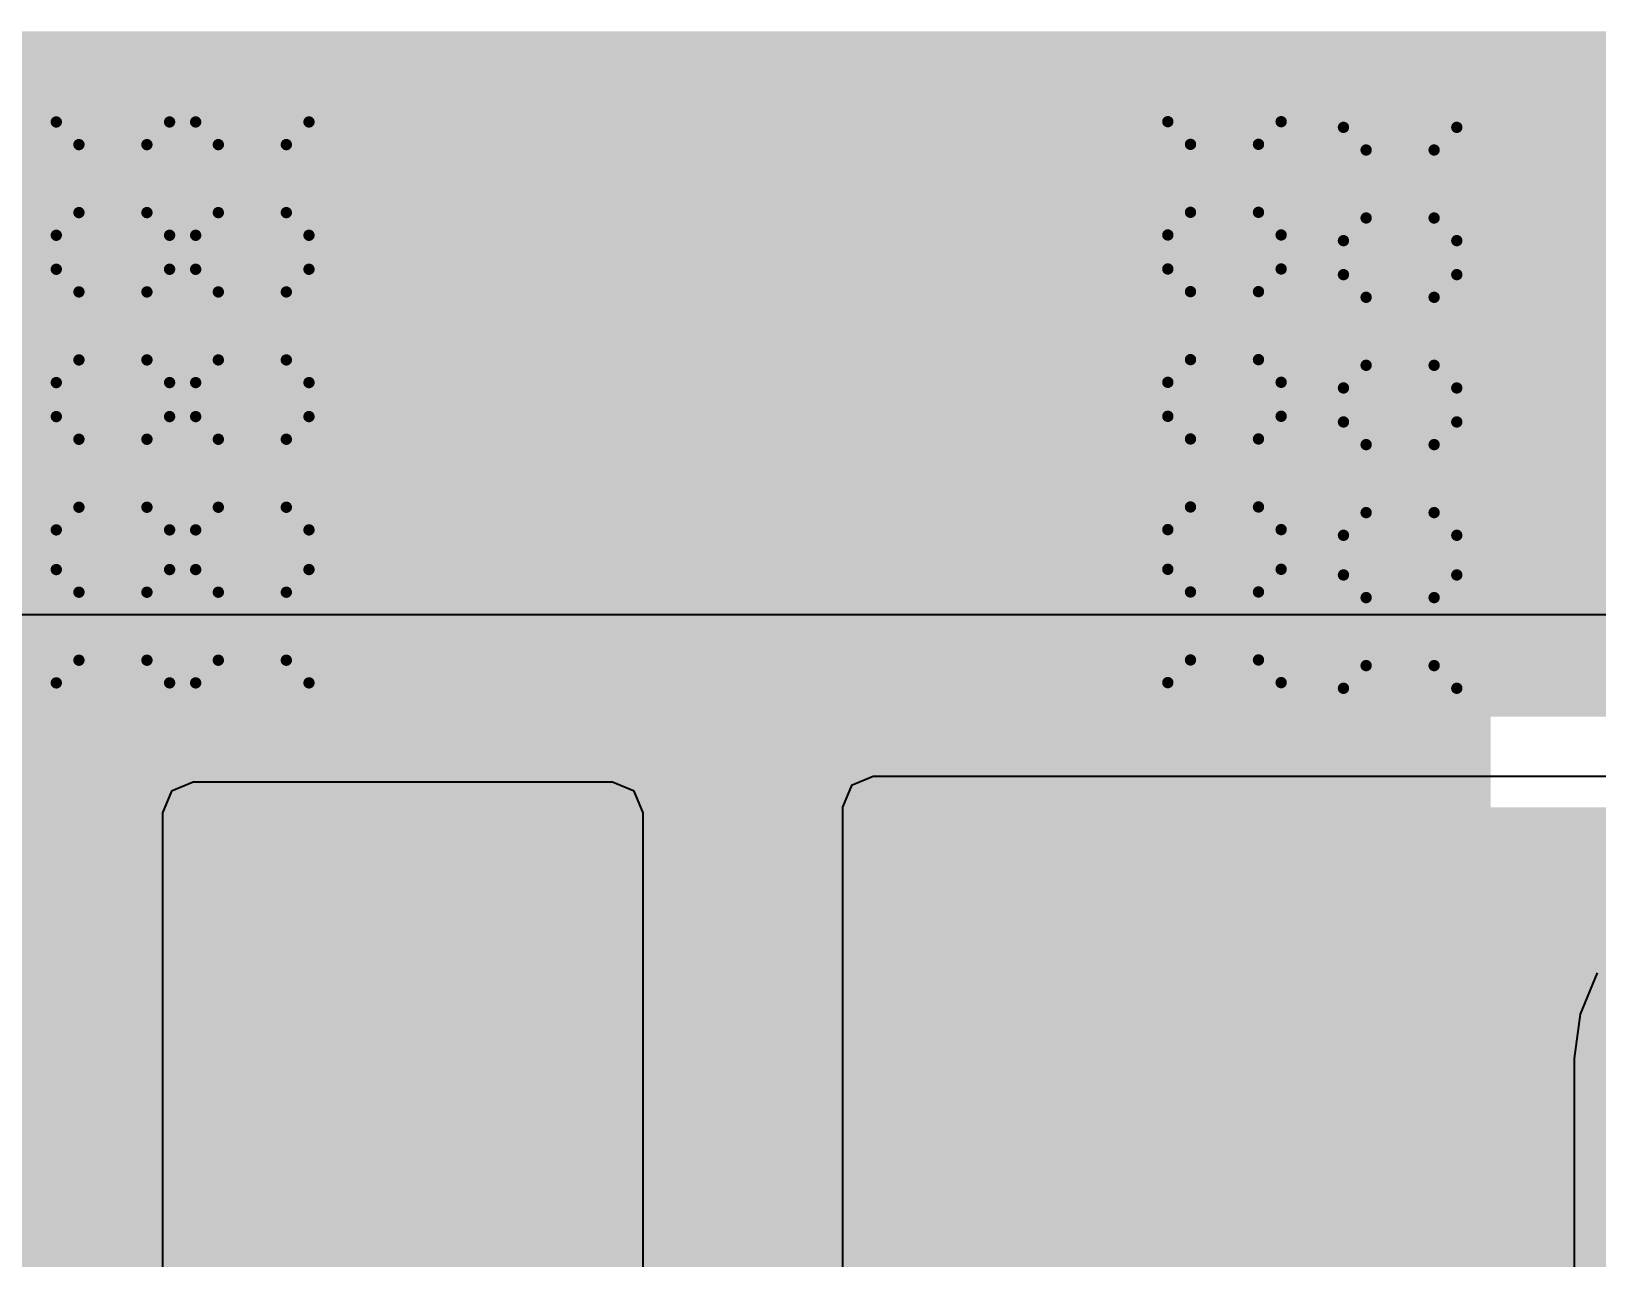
# Model space of a CAD drawing. Header units: inches. Extents: x -0.3 to 9.9, y -0.4 to 5.
# Drawn here: x 1.5114 to 1.7877, y 2.5565 to 2.7729 of the extents above; entities that cross this region are included whole.
import ezdxf

# ---------------------------------------------------------------- set-up
doc = ezdxf.new("R2010")
doc.units = ezdxf.units.IN
doc.header["$MEASUREMENT"] = 0
for name, color, linetype in [('Board Outline', 216, 'Continuous'), ('Bottom Layer', 5, 'Continuous'), ('Bottom Solder', 6, 'Continuous'), ('Drill Drawing', 1, 'Continuous'), ('Top Layer', 1, 'Continuous'), ('Top Overlay', 2, 'Continuous'), ('Top Paste', 8, 'Continuous'), ('Top Solder', 216, 'Continuous'), ('Via Holes', 16, 'Continuous')]:
    doc.layers.add(name, color=color, linetype=linetype)
doc.styles.add('Arial', font='', dxfattribs={"height": 0.2})
doc.styles.get('Arial').set_extended_font_data('Arial')

# ---------------------------------------------------------------- blocks, each defined once
blk = doc.blocks.new('IND_1206_136')
at = {"layer": 'Top Layer'}
for points in [[(-0.0811, 0.03583), (-0.02598, 0.03583), (-0.02598, -0.03583), (-0.0811, -0.03583)], [(0.02598, 0.03583), (0.0811, 0.03583), (0.0811, -0.03583), (0.02598, -0.03583)]]:
    blk.add_hatch(color=1, dxfattribs=at).paths.add_polyline_path(points)
at = {"layer": 'Top Paste'}
for points in [[(-0.0811, 0.03583), (-0.02598, 0.03583), (-0.02598, -0.03583), (-0.0811, -0.03583)], [(0.02598, 0.03583), (0.0811, 0.03583), (0.0811, -0.03583), (0.02598, -0.03583)]]:
    blk.add_hatch(color=8, dxfattribs=at).paths.add_polyline_path(points)
at = {"layer": 'Top Solder'}
for points in [[(-0.0851, 0.03983), (-0.02198, 0.03983), (-0.02198, -0.03983), (-0.0851, -0.03983)], [(0.02198, 0.03983), (0.0851, 0.03983), (0.0851, -0.03983), (0.02198, -0.03983)]]:
    blk.add_hatch(color=216, dxfattribs=at).paths.add_polyline_path(points)
at = {"layer": 'Top Overlay'}
for points in [[(-0.01339, 0.03343, 0.005, 0.005, 0), (0.01339, 0.03343, 0.005, 0.005, 0)], [(-0.01339, -0.03343, 0.005, 0.005, 0), (0.01339, -0.03343, 0.005, 0.005, 0)]]:
    blk.add_lwpolyline(points, format="xyseb", dxfattribs=at)
for points in [[(-0.01464, 0.03343, 0.0025, 0.0025, 1), (-0.01214, 0.03343, 0.0025, 0.0025, 1)], [(0.01214, 0.03343, 0.0025, 0.0025, 1), (0.01464, 0.03343, 0.0025, 0.0025, 1)], [(-0.01464, -0.03343, 0.0025, 0.0025, 1), (-0.01214, -0.03343, 0.0025, 0.0025, 1)], [(0.01214, -0.03343, 0.0025, 0.0025, 1), (0.01464, -0.03343, 0.0025, 0.0025, 1)]]:
    blk.add_lwpolyline(points, format="xyseb", close=True, dxfattribs=at)

msp = doc.modelspace()

# ---------------------------------------------------------------- hatches: boundary and pattern name
at = {"layer": 'Bottom Layer'}
for points in [[(1.24682, 2.63795), (1.68382, 2.63795), (1.68382, 2.76295), (1.24682, 2.76295)], [(1.571, 2.652), (2.375, 2.652), (2.375, 2.76295), (1.571, 2.76295)], [(1.627, 2.65405), (2.083, 2.65405), (2.083, 2.722), (1.627, 2.722)], [(1.178, 2.497), (1.769, 2.497), (1.769, 2.70995), (1.178, 2.70995)]]:
    msp.add_hatch(color=5, dxfattribs=at).paths.add_polyline_path(points)
h = msp.add_hatch(color=5, dxfattribs=at)
edge = h.paths.add_edge_path()
edge.add_arc((1.52582, 2.74695), 0.01181, 0, 360)
h = msp.add_hatch(color=5, dxfattribs=at)
edge = h.paths.add_edge_path()
edge.add_arc((1.55042, 2.74695), 0.01181, 0, 360)
h = msp.add_hatch(color=5, dxfattribs=at)
edge = h.paths.add_edge_path()
edge.add_arc((1.722, 2.747), 0.01181, 0, 360)
h = msp.add_hatch(color=5, dxfattribs=at)
edge = h.paths.add_edge_path()
edge.add_arc((1.753, 2.746), 0.01181, 0, 360)
h = msp.add_hatch(color=5, dxfattribs=at)
edge = h.paths.add_edge_path()
edge.add_arc((1.52582, 2.72095), 0.01181, 0, 360)
h = msp.add_hatch(color=5, dxfattribs=at)
edge = h.paths.add_edge_path()
edge.add_arc((1.55042, 2.72095), 0.01181, 0, 360)
h = msp.add_hatch(color=5, dxfattribs=at)
edge = h.paths.add_edge_path()
edge.add_arc((1.722, 2.721), 0.01181, 0, 360)
h = msp.add_hatch(color=5, dxfattribs=at)
edge = h.paths.add_edge_path()
edge.add_arc((1.753, 2.72), 0.01181, 0, 360)
h = msp.add_hatch(color=5, dxfattribs=at)
edge = h.paths.add_edge_path()
edge.add_arc((1.52582, 2.69495), 0.01181, 0, 360)
h = msp.add_hatch(color=5, dxfattribs=at)
edge = h.paths.add_edge_path()
edge.add_arc((1.55042, 2.69495), 0.01181, 0, 360)
h = msp.add_hatch(color=5, dxfattribs=at)
edge = h.paths.add_edge_path()
edge.add_arc((1.722, 2.695), 0.01181, 0, 360)
h = msp.add_hatch(color=5, dxfattribs=at)
edge = h.paths.add_edge_path()
edge.add_arc((1.753, 2.694), 0.01181, 0, 360)
h = msp.add_hatch(color=5, dxfattribs=at)
edge = h.paths.add_edge_path()
edge.add_arc((1.52582, 2.66795), 0.01181, 0, 360)
h = msp.add_hatch(color=5, dxfattribs=at)
edge = h.paths.add_edge_path()
edge.add_arc((1.55042, 2.66795), 0.01181, 0, 360)
h = msp.add_hatch(color=5, dxfattribs=at)
edge = h.paths.add_edge_path()
edge.add_arc((1.722, 2.668), 0.01181, 0, 360)
h = msp.add_hatch(color=5, dxfattribs=at)
edge = h.paths.add_edge_path()
edge.add_arc((1.753, 2.667), 0.01181, 0, 360)
at = {"layer": 'Bottom Solder'}
h = msp.add_hatch(color=6, dxfattribs=at)
edge = h.paths.add_edge_path()
edge.add_arc((1.52582, 2.74695), 0.00591, 0, 360)
h = msp.add_hatch(color=6, dxfattribs=at)
edge = h.paths.add_edge_path()
edge.add_arc((1.55042, 2.74695), 0.00591, 0, 360)
h = msp.add_hatch(color=6, dxfattribs=at)
edge = h.paths.add_edge_path()
edge.add_arc((1.722, 2.747), 0.00591, 0, 360)
h = msp.add_hatch(color=6, dxfattribs=at)
edge = h.paths.add_edge_path()
edge.add_arc((1.753, 2.746), 0.00591, 0, 360)
h = msp.add_hatch(color=6, dxfattribs=at)
edge = h.paths.add_edge_path()
edge.add_arc((1.722, 2.721), 0.00591, 0, 360)
h = msp.add_hatch(color=6, dxfattribs=at)
edge = h.paths.add_edge_path()
edge.add_arc((1.52582, 2.72095), 0.00591, 0, 360)
h = msp.add_hatch(color=6, dxfattribs=at)
edge = h.paths.add_edge_path()
edge.add_arc((1.55042, 2.72095), 0.00591, 0, 360)
h = msp.add_hatch(color=6, dxfattribs=at)
edge = h.paths.add_edge_path()
edge.add_arc((1.753, 2.72), 0.00591, 0, 360)
h = msp.add_hatch(color=6, dxfattribs=at)
edge = h.paths.add_edge_path()
edge.add_arc((1.52582, 2.69495), 0.00591, 0, 360)
h = msp.add_hatch(color=6, dxfattribs=at)
edge = h.paths.add_edge_path()
edge.add_arc((1.55042, 2.69495), 0.00591, 0, 360)
h = msp.add_hatch(color=6, dxfattribs=at)
edge = h.paths.add_edge_path()
edge.add_arc((1.722, 2.695), 0.00591, 0, 360)
h = msp.add_hatch(color=6, dxfattribs=at)
edge = h.paths.add_edge_path()
edge.add_arc((1.753, 2.694), 0.00591, 0, 360)
h = msp.add_hatch(color=6, dxfattribs=at)
edge = h.paths.add_edge_path()
edge.add_arc((1.52582, 2.66795), 0.00591, 0, 360)
h = msp.add_hatch(color=6, dxfattribs=at)
edge = h.paths.add_edge_path()
edge.add_arc((1.55042, 2.66795), 0.00591, 0, 360)
h = msp.add_hatch(color=6, dxfattribs=at)
edge = h.paths.add_edge_path()
edge.add_arc((1.722, 2.668), 0.00591, 0, 360)
h = msp.add_hatch(color=6, dxfattribs=at)
edge = h.paths.add_edge_path()
edge.add_arc((1.753, 2.667), 0.00591, 0, 360)
at = {"layer": 'Top Layer'}
for points in [[(0.15397, 2.69695), (1.85, 2.69695), (1.85, 2.75995), (0.15397, 2.75995)], [(1, 2.652), (1.849, 2.652), (1.849, 2.70995), (1, 2.70995)], [(1.66, 2.549), (1.823, 2.549), (1.823, 2.636), (1.66, 2.636)], [(1.54, 2.478), (1.614, 2.478), (1.614, 2.635), (1.54, 2.635)]]:
    msp.add_hatch(color=1, dxfattribs=at).paths.add_polyline_path(points)
h = msp.add_hatch(color=1, dxfattribs=at)
edge = h.paths.add_edge_path()
edge.add_arc((1.52582, 2.74695), 0.01181, 0, 360)
h = msp.add_hatch(color=1, dxfattribs=at)
edge = h.paths.add_edge_path()
edge.add_arc((1.55042, 2.74695), 0.01181, 0, 360)
h = msp.add_hatch(color=1, dxfattribs=at)
edge = h.paths.add_edge_path()
edge.add_arc((1.722, 2.747), 0.01181, 0, 360)
h = msp.add_hatch(color=1, dxfattribs=at)
edge = h.paths.add_edge_path()
edge.add_arc((1.753, 2.746), 0.01181, 0, 360)
h = msp.add_hatch(color=1, dxfattribs=at)
edge = h.paths.add_edge_path()
edge.add_arc((1.52582, 2.72095), 0.01181, 0, 360)
h = msp.add_hatch(color=1, dxfattribs=at)
edge = h.paths.add_edge_path()
edge.add_arc((1.55042, 2.72095), 0.01181, 0, 360)
h = msp.add_hatch(color=1, dxfattribs=at)
edge = h.paths.add_edge_path()
edge.add_arc((1.722, 2.721), 0.01181, 0, 360)
h = msp.add_hatch(color=1, dxfattribs=at)
edge = h.paths.add_edge_path()
edge.add_arc((1.753, 2.72), 0.01181, 0, 360)
h = msp.add_hatch(color=1, dxfattribs=at)
edge = h.paths.add_edge_path()
edge.add_arc((1.52582, 2.69495), 0.01181, 0, 360)
h = msp.add_hatch(color=1, dxfattribs=at)
edge = h.paths.add_edge_path()
edge.add_arc((1.55042, 2.69495), 0.01181, 0, 360)
h = msp.add_hatch(color=1, dxfattribs=at)
edge = h.paths.add_edge_path()
edge.add_arc((1.722, 2.695), 0.01181, 0, 360)
h = msp.add_hatch(color=1, dxfattribs=at)
edge = h.paths.add_edge_path()
edge.add_arc((1.753, 2.694), 0.01181, 0, 360)
h = msp.add_hatch(color=1, dxfattribs=at)
edge = h.paths.add_edge_path()
edge.add_arc((1.52582, 2.66795), 0.01181, 0, 360)
h = msp.add_hatch(color=1, dxfattribs=at)
edge = h.paths.add_edge_path()
edge.add_arc((1.55042, 2.66795), 0.01181, 0, 360)
h = msp.add_hatch(color=1, dxfattribs=at)
edge = h.paths.add_edge_path()
edge.add_arc((1.722, 2.668), 0.01181, 0, 360)
h = msp.add_hatch(color=1, dxfattribs=at)
edge = h.paths.add_edge_path()
edge.add_arc((1.753, 2.667), 0.01181, 0, 360)
at = {"layer": 'Top Solder'}
h = msp.add_hatch(color=216, dxfattribs=at)
edge = h.paths.add_edge_path()
edge.add_arc((1.52582, 2.74695), 0.00591, 0, 360)
h = msp.add_hatch(color=216, dxfattribs=at)
edge = h.paths.add_edge_path()
edge.add_arc((1.55042, 2.74695), 0.00591, 0, 360)
h = msp.add_hatch(color=216, dxfattribs=at)
edge = h.paths.add_edge_path()
edge.add_arc((1.722, 2.747), 0.00591, 0, 360)
h = msp.add_hatch(color=216, dxfattribs=at)
edge = h.paths.add_edge_path()
edge.add_arc((1.753, 2.746), 0.00591, 0, 360)
h = msp.add_hatch(color=216, dxfattribs=at)
edge = h.paths.add_edge_path()
edge.add_arc((1.722, 2.721), 0.00591, 0, 360)
h = msp.add_hatch(color=216, dxfattribs=at)
edge = h.paths.add_edge_path()
edge.add_arc((1.52582, 2.72095), 0.00591, 0, 360)
h = msp.add_hatch(color=216, dxfattribs=at)
edge = h.paths.add_edge_path()
edge.add_arc((1.55042, 2.72095), 0.00591, 0, 360)
h = msp.add_hatch(color=216, dxfattribs=at)
edge = h.paths.add_edge_path()
edge.add_arc((1.753, 2.72), 0.00591, 0, 360)
h = msp.add_hatch(color=216, dxfattribs=at)
edge = h.paths.add_edge_path()
edge.add_arc((1.52582, 2.69495), 0.00591, 0, 360)
h = msp.add_hatch(color=216, dxfattribs=at)
edge = h.paths.add_edge_path()
edge.add_arc((1.55042, 2.69495), 0.00591, 0, 360)
h = msp.add_hatch(color=216, dxfattribs=at)
edge = h.paths.add_edge_path()
edge.add_arc((1.722, 2.695), 0.00591, 0, 360)
h = msp.add_hatch(color=216, dxfattribs=at)
edge = h.paths.add_edge_path()
edge.add_arc((1.753, 2.694), 0.00591, 0, 360)
h = msp.add_hatch(color=216, dxfattribs=at)
edge = h.paths.add_edge_path()
edge.add_arc((1.52582, 2.66795), 0.00591, 0, 360)
h = msp.add_hatch(color=216, dxfattribs=at)
edge = h.paths.add_edge_path()
edge.add_arc((1.55042, 2.66795), 0.00591, 0, 360)
h = msp.add_hatch(color=216, dxfattribs=at)
edge = h.paths.add_edge_path()
edge.add_arc((1.722, 2.668), 0.00591, 0, 360)
h = msp.add_hatch(color=216, dxfattribs=at)
edge = h.paths.add_edge_path()
edge.add_arc((1.753, 2.667), 0.00591, 0, 360)
at = {"layer": 'Via Holes'}
h = msp.add_hatch(color=7, dxfattribs=at)
edge = h.paths.add_edge_path()
edge.add_arc((1.52582, 2.74695), 0.00591, 0, 360)
h = msp.add_hatch(color=7, dxfattribs=at)
edge = h.paths.add_edge_path()
edge.add_arc((1.55042, 2.74695), 0.00591, 0, 360)
h = msp.add_hatch(color=7, dxfattribs=at)
edge = h.paths.add_edge_path()
edge.add_arc((1.722, 2.747), 0.00591, 0, 360)
h = msp.add_hatch(color=7, dxfattribs=at)
edge = h.paths.add_edge_path()
edge.add_arc((1.753, 2.746), 0.00591, 0, 360)
h = msp.add_hatch(color=7, dxfattribs=at)
edge = h.paths.add_edge_path()
edge.add_arc((1.722, 2.721), 0.00591, 0, 360)
h = msp.add_hatch(color=7, dxfattribs=at)
edge = h.paths.add_edge_path()
edge.add_arc((1.52582, 2.72095), 0.00591, 0, 360)
h = msp.add_hatch(color=7, dxfattribs=at)
edge = h.paths.add_edge_path()
edge.add_arc((1.55042, 2.72095), 0.00591, 0, 360)
h = msp.add_hatch(color=7, dxfattribs=at)
edge = h.paths.add_edge_path()
edge.add_arc((1.753, 2.72), 0.00591, 0, 360)
h = msp.add_hatch(color=7, dxfattribs=at)
edge = h.paths.add_edge_path()
edge.add_arc((1.52582, 2.69495), 0.00591, 0, 360)
h = msp.add_hatch(color=7, dxfattribs=at)
edge = h.paths.add_edge_path()
edge.add_arc((1.55042, 2.69495), 0.00591, 0, 360)
h = msp.add_hatch(color=7, dxfattribs=at)
edge = h.paths.add_edge_path()
edge.add_arc((1.722, 2.695), 0.00591, 0, 360)
h = msp.add_hatch(color=7, dxfattribs=at)
edge = h.paths.add_edge_path()
edge.add_arc((1.753, 2.694), 0.00591, 0, 360)
h = msp.add_hatch(color=7, dxfattribs=at)
edge = h.paths.add_edge_path()
edge.add_arc((1.52582, 2.66795), 0.00591, 0, 360)
h = msp.add_hatch(color=7, dxfattribs=at)
edge = h.paths.add_edge_path()
edge.add_arc((1.55042, 2.66795), 0.00591, 0, 360)
h = msp.add_hatch(color=7, dxfattribs=at)
edge = h.paths.add_edge_path()
edge.add_arc((1.722, 2.668), 0.00591, 0, 360)
h = msp.add_hatch(color=7, dxfattribs=at)
edge = h.paths.add_edge_path()
edge.add_arc((1.753, 2.667), 0.00591, 0, 360)

# ---------------------------------------------------------------- linework, layer by layer
at = {"layer": 'Board Outline'}
msp.add_lwpolyline([(-0.11718, 2.76795, 0.01, 0.01, 0), (4.62523, 2.76795, 0.01, 0.01, 0)], format="xyseb", dxfattribs=at)
at = {"layer": 'Bottom Layer'}
for p, q in [((1.47906, 2.67), (3.41771, 2.67)), ((1.7878, 2.60679), (1.78477, 2.59949)), ((1.78477, 2.59949), (1.78374, 2.59166)), ((1.78374, 2.59166), (1.78374, 2.50082))]:
    msp.add_line(p, q, dxfattribs=at)
at = {"layer": 'Drill Drawing'}
for points in [[(1.51582, 2.75695, 0.002, 0.002, 0), (1.53582, 2.75695, 0.002, 0.002, 0)], [(1.51582, 2.73695, 0.002, 0.002, 0), (1.51582, 2.75695, 0.002, 0.002, 0)], [(1.53582, 2.73695, 0.002, 0.002, 0), (1.53582, 2.75695, 0.002, 0.002, 0)], [(1.54042, 2.75695, 0.002, 0.002, 0), (1.56042, 2.75695, 0.002, 0.002, 0)], [(1.54042, 2.73695, 0.002, 0.002, 0), (1.54042, 2.75695, 0.002, 0.002, 0)], [(1.56042, 2.73695, 0.002, 0.002, 0), (1.56042, 2.75695, 0.002, 0.002, 0)], [(1.712, 2.757, 0.002, 0.002, 0), (1.732, 2.757, 0.002, 0.002, 0)], [(1.712, 2.737, 0.002, 0.002, 0), (1.712, 2.757, 0.002, 0.002, 0)], [(1.732, 2.737, 0.002, 0.002, 0), (1.732, 2.757, 0.002, 0.002, 0)], [(1.743, 2.756, 0.002, 0.002, 0), (1.763, 2.756, 0.002, 0.002, 0)], [(1.743, 2.736, 0.002, 0.002, 0), (1.743, 2.756, 0.002, 0.002, 0)], [(1.763, 2.736, 0.002, 0.002, 0), (1.763, 2.756, 0.002, 0.002, 0)], [(1.51982, 2.75295, 0.002, 0.002, 0), (1.53182, 2.75295, 0.002, 0.002, 0)], [(1.51982, 2.74095, 0.002, 0.002, 0), (1.51982, 2.75295, 0.002, 0.002, 0)], [(1.53182, 2.74095, 0.002, 0.002, 0), (1.53182, 2.75295, 0.002, 0.002, 0)], [(1.54442, 2.75295, 0.002, 0.002, 0), (1.55642, 2.75295, 0.002, 0.002, 0)], [(1.54442, 2.74095, 0.002, 0.002, 0), (1.54442, 2.75295, 0.002, 0.002, 0)], [(1.55642, 2.74095, 0.002, 0.002, 0), (1.55642, 2.75295, 0.002, 0.002, 0)], [(1.716, 2.753, 0.002, 0.002, 0), (1.728, 2.753, 0.002, 0.002, 0)], [(1.716, 2.741, 0.002, 0.002, 0), (1.716, 2.753, 0.002, 0.002, 0)], [(1.728, 2.741, 0.002, 0.002, 0), (1.728, 2.753, 0.002, 0.002, 0)], [(1.747, 2.752, 0.002, 0.002, 0), (1.759, 2.752, 0.002, 0.002, 0)], [(1.747, 2.74, 0.002, 0.002, 0), (1.747, 2.752, 0.002, 0.002, 0)], [(1.759, 2.74, 0.002, 0.002, 0), (1.759, 2.752, 0.002, 0.002, 0)], [(1.51982, 2.74095, 0.002, 0.002, 0), (1.53182, 2.74095, 0.002, 0.002, 0)], [(1.54442, 2.74095, 0.002, 0.002, 0), (1.55642, 2.74095, 0.002, 0.002, 0)], [(1.716, 2.741, 0.002, 0.002, 0), (1.728, 2.741, 0.002, 0.002, 0)], [(1.747, 2.74, 0.002, 0.002, 0), (1.759, 2.74, 0.002, 0.002, 0)], [(1.51582, 2.73695, 0.002, 0.002, 0), (1.53582, 2.73695, 0.002, 0.002, 0)], [(1.54042, 2.73695, 0.002, 0.002, 0), (1.56042, 2.73695, 0.002, 0.002, 0)], [(1.712, 2.737, 0.002, 0.002, 0), (1.732, 2.737, 0.002, 0.002, 0)], [(1.743, 2.736, 0.002, 0.002, 0), (1.763, 2.736, 0.002, 0.002, 0)], [(1.51582, 2.73095, 0.002, 0.002, 0), (1.53582, 2.73095, 0.002, 0.002, 0)], [(1.51582, 2.71095, 0.002, 0.002, 0), (1.51582, 2.73095, 0.002, 0.002, 0)], [(1.53582, 2.71095, 0.002, 0.002, 0), (1.53582, 2.73095, 0.002, 0.002, 0)], [(1.54042, 2.73095, 0.002, 0.002, 0), (1.56042, 2.73095, 0.002, 0.002, 0)], [(1.54042, 2.71095, 0.002, 0.002, 0), (1.54042, 2.73095, 0.002, 0.002, 0)], [(1.56042, 2.71095, 0.002, 0.002, 0), (1.56042, 2.73095, 0.002, 0.002, 0)], [(1.712, 2.731, 0.002, 0.002, 0), (1.732, 2.731, 0.002, 0.002, 0)], [(1.712, 2.711, 0.002, 0.002, 0), (1.712, 2.731, 0.002, 0.002, 0)], [(1.732, 2.711, 0.002, 0.002, 0), (1.732, 2.731, 0.002, 0.002, 0)], [(1.743, 2.73, 0.002, 0.002, 0), (1.763, 2.73, 0.002, 0.002, 0)], [(1.743, 2.71, 0.002, 0.002, 0), (1.743, 2.73, 0.002, 0.002, 0)], [(1.763, 2.71, 0.002, 0.002, 0), (1.763, 2.73, 0.002, 0.002, 0)], [(1.51982, 2.72695, 0.002, 0.002, 0), (1.53182, 2.72695, 0.002, 0.002, 0)], [(1.51982, 2.71495, 0.002, 0.002, 0), (1.51982, 2.72695, 0.002, 0.002, 0)], [(1.53182, 2.71495, 0.002, 0.002, 0), (1.53182, 2.72695, 0.002, 0.002, 0)], [(1.54442, 2.72695, 0.002, 0.002, 0), (1.55642, 2.72695, 0.002, 0.002, 0)], [(1.54442, 2.71495, 0.002, 0.002, 0), (1.54442, 2.72695, 0.002, 0.002, 0)], [(1.55642, 2.71495, 0.002, 0.002, 0), (1.55642, 2.72695, 0.002, 0.002, 0)], [(1.716, 2.727, 0.002, 0.002, 0), (1.728, 2.727, 0.002, 0.002, 0)], [(1.716, 2.715, 0.002, 0.002, 0), (1.716, 2.727, 0.002, 0.002, 0)], [(1.728, 2.715, 0.002, 0.002, 0), (1.728, 2.727, 0.002, 0.002, 0)], [(1.747, 2.726, 0.002, 0.002, 0), (1.759, 2.726, 0.002, 0.002, 0)], [(1.747, 2.714, 0.002, 0.002, 0), (1.747, 2.726, 0.002, 0.002, 0)], [(1.759, 2.714, 0.002, 0.002, 0), (1.759, 2.726, 0.002, 0.002, 0)], [(1.51982, 2.71495, 0.002, 0.002, 0), (1.53182, 2.71495, 0.002, 0.002, 0)], [(1.54442, 2.71495, 0.002, 0.002, 0), (1.55642, 2.71495, 0.002, 0.002, 0)], [(1.716, 2.715, 0.002, 0.002, 0), (1.728, 2.715, 0.002, 0.002, 0)], [(1.747, 2.714, 0.002, 0.002, 0), (1.759, 2.714, 0.002, 0.002, 0)], [(1.51582, 2.71095, 0.002, 0.002, 0), (1.53582, 2.71095, 0.002, 0.002, 0)], [(1.54042, 2.71095, 0.002, 0.002, 0), (1.56042, 2.71095, 0.002, 0.002, 0)], [(1.712, 2.711, 0.002, 0.002, 0), (1.732, 2.711, 0.002, 0.002, 0)], [(1.743, 2.71, 0.002, 0.002, 0), (1.763, 2.71, 0.002, 0.002, 0)], [(1.51582, 2.70495, 0.002, 0.002, 0), (1.53582, 2.70495, 0.002, 0.002, 0)], [(1.51582, 2.68495, 0.002, 0.002, 0), (1.51582, 2.70495, 0.002, 0.002, 0)], [(1.53582, 2.68495, 0.002, 0.002, 0), (1.53582, 2.70495, 0.002, 0.002, 0)], [(1.54042, 2.70495, 0.002, 0.002, 0), (1.56042, 2.70495, 0.002, 0.002, 0)], [(1.54042, 2.68495, 0.002, 0.002, 0), (1.54042, 2.70495, 0.002, 0.002, 0)], [(1.56042, 2.68495, 0.002, 0.002, 0), (1.56042, 2.70495, 0.002, 0.002, 0)], [(1.712, 2.705, 0.002, 0.002, 0), (1.732, 2.705, 0.002, 0.002, 0)], [(1.712, 2.685, 0.002, 0.002, 0), (1.712, 2.705, 0.002, 0.002, 0)], [(1.732, 2.685, 0.002, 0.002, 0), (1.732, 2.705, 0.002, 0.002, 0)], [(1.743, 2.704, 0.002, 0.002, 0), (1.763, 2.704, 0.002, 0.002, 0)], [(1.743, 2.684, 0.002, 0.002, 0), (1.743, 2.704, 0.002, 0.002, 0)], [(1.763, 2.684, 0.002, 0.002, 0), (1.763, 2.704, 0.002, 0.002, 0)], [(1.51982, 2.70095, 0.002, 0.002, 0), (1.53182, 2.70095, 0.002, 0.002, 0)], [(1.51982, 2.68895, 0.002, 0.002, 0), (1.51982, 2.70095, 0.002, 0.002, 0)], [(1.53182, 2.68895, 0.002, 0.002, 0), (1.53182, 2.70095, 0.002, 0.002, 0)], [(1.54442, 2.70095, 0.002, 0.002, 0), (1.55642, 2.70095, 0.002, 0.002, 0)], [(1.54442, 2.68895, 0.002, 0.002, 0), (1.54442, 2.70095, 0.002, 0.002, 0)], [(1.55642, 2.68895, 0.002, 0.002, 0), (1.55642, 2.70095, 0.002, 0.002, 0)], [(1.716, 2.701, 0.002, 0.002, 0), (1.728, 2.701, 0.002, 0.002, 0)], [(1.716, 2.689, 0.002, 0.002, 0), (1.716, 2.701, 0.002, 0.002, 0)], [(1.728, 2.689, 0.002, 0.002, 0), (1.728, 2.701, 0.002, 0.002, 0)], [(1.747, 2.7, 0.002, 0.002, 0), (1.759, 2.7, 0.002, 0.002, 0)], [(1.747, 2.688, 0.002, 0.002, 0), (1.747, 2.7, 0.002, 0.002, 0)], [(1.759, 2.688, 0.002, 0.002, 0), (1.759, 2.7, 0.002, 0.002, 0)], [(1.51982, 2.68895, 0.002, 0.002, 0), (1.53182, 2.68895, 0.002, 0.002, 0)], [(1.54442, 2.68895, 0.002, 0.002, 0), (1.55642, 2.68895, 0.002, 0.002, 0)], [(1.716, 2.689, 0.002, 0.002, 0), (1.728, 2.689, 0.002, 0.002, 0)], [(1.747, 2.688, 0.002, 0.002, 0), (1.759, 2.688, 0.002, 0.002, 0)], [(1.51582, 2.68495, 0.002, 0.002, 0), (1.53582, 2.68495, 0.002, 0.002, 0)], [(1.54042, 2.68495, 0.002, 0.002, 0), (1.56042, 2.68495, 0.002, 0.002, 0)], [(1.712, 2.685, 0.002, 0.002, 0), (1.732, 2.685, 0.002, 0.002, 0)], [(1.743, 2.684, 0.002, 0.002, 0), (1.763, 2.684, 0.002, 0.002, 0)], [(1.51582, 2.67795, 0.002, 0.002, 0), (1.53582, 2.67795, 0.002, 0.002, 0)], [(1.51582, 2.65795, 0.002, 0.002, 0), (1.51582, 2.67795, 0.002, 0.002, 0)], [(1.53582, 2.65795, 0.002, 0.002, 0), (1.53582, 2.67795, 0.002, 0.002, 0)], [(1.54042, 2.67795, 0.002, 0.002, 0), (1.56042, 2.67795, 0.002, 0.002, 0)], [(1.54042, 2.65795, 0.002, 0.002, 0), (1.54042, 2.67795, 0.002, 0.002, 0)], [(1.56042, 2.65795, 0.002, 0.002, 0), (1.56042, 2.67795, 0.002, 0.002, 0)], [(1.712, 2.678, 0.002, 0.002, 0), (1.732, 2.678, 0.002, 0.002, 0)], [(1.712, 2.658, 0.002, 0.002, 0), (1.712, 2.678, 0.002, 0.002, 0)], [(1.732, 2.658, 0.002, 0.002, 0), (1.732, 2.678, 0.002, 0.002, 0)], [(1.743, 2.677, 0.002, 0.002, 0), (1.763, 2.677, 0.002, 0.002, 0)], [(1.743, 2.657, 0.002, 0.002, 0), (1.743, 2.677, 0.002, 0.002, 0)], [(1.763, 2.657, 0.002, 0.002, 0), (1.763, 2.677, 0.002, 0.002, 0)], [(1.51982, 2.67395, 0.002, 0.002, 0), (1.53182, 2.67395, 0.002, 0.002, 0)], [(1.51982, 2.66195, 0.002, 0.002, 0), (1.51982, 2.67395, 0.002, 0.002, 0)], [(1.53182, 2.66195, 0.002, 0.002, 0), (1.53182, 2.67395, 0.002, 0.002, 0)], [(1.54442, 2.67395, 0.002, 0.002, 0), (1.55642, 2.67395, 0.002, 0.002, 0)], [(1.54442, 2.66195, 0.002, 0.002, 0), (1.54442, 2.67395, 0.002, 0.002, 0)], [(1.55642, 2.66195, 0.002, 0.002, 0), (1.55642, 2.67395, 0.002, 0.002, 0)], [(1.716, 2.674, 0.002, 0.002, 0), (1.728, 2.674, 0.002, 0.002, 0)], [(1.716, 2.662, 0.002, 0.002, 0), (1.716, 2.674, 0.002, 0.002, 0)], [(1.728, 2.662, 0.002, 0.002, 0), (1.728, 2.674, 0.002, 0.002, 0)], [(1.747, 2.673, 0.002, 0.002, 0), (1.759, 2.673, 0.002, 0.002, 0)], [(1.747, 2.661, 0.002, 0.002, 0), (1.747, 2.673, 0.002, 0.002, 0)], [(1.759, 2.661, 0.002, 0.002, 0), (1.759, 2.673, 0.002, 0.002, 0)], [(1.51982, 2.66195, 0.002, 0.002, 0), (1.53182, 2.66195, 0.002, 0.002, 0)], [(1.54442, 2.66195, 0.002, 0.002, 0), (1.55642, 2.66195, 0.002, 0.002, 0)], [(1.716, 2.662, 0.002, 0.002, 0), (1.728, 2.662, 0.002, 0.002, 0)], [(1.747, 2.661, 0.002, 0.002, 0), (1.759, 2.661, 0.002, 0.002, 0)], [(1.51582, 2.65795, 0.002, 0.002, 0), (1.53582, 2.65795, 0.002, 0.002, 0)], [(1.54042, 2.65795, 0.002, 0.002, 0), (1.56042, 2.65795, 0.002, 0.002, 0)], [(1.712, 2.658, 0.002, 0.002, 0), (1.732, 2.658, 0.002, 0.002, 0)], [(1.743, 2.657, 0.002, 0.002, 0), (1.763, 2.657, 0.002, 0.002, 0)]]:
    msp.add_lwpolyline(points, format="xyseb", dxfattribs=at)
for points in [[(1.51532, 2.75695, 0.001, 0.001, 1), (1.51632, 2.75695, 0.001, 0.001, 1)], [(1.51532, 2.75695, 0.001, 0.001, 1), (1.51632, 2.75695, 0.001, 0.001, 1)], [(1.53532, 2.75695, 0.001, 0.001, 1), (1.53632, 2.75695, 0.001, 0.001, 1)], [(1.53532, 2.75695, 0.001, 0.001, 1), (1.53632, 2.75695, 0.001, 0.001, 1)], [(1.53992, 2.75695, 0.001, 0.001, 1), (1.54092, 2.75695, 0.001, 0.001, 1)], [(1.53992, 2.75695, 0.001, 0.001, 1), (1.54092, 2.75695, 0.001, 0.001, 1)], [(1.55992, 2.75695, 0.001, 0.001, 1), (1.56092, 2.75695, 0.001, 0.001, 1)], [(1.55992, 2.75695, 0.001, 0.001, 1), (1.56092, 2.75695, 0.001, 0.001, 1)], [(1.7115, 2.757, 0.001, 0.001, 1), (1.7125, 2.757, 0.001, 0.001, 1)], [(1.7115, 2.757, 0.001, 0.001, 1), (1.7125, 2.757, 0.001, 0.001, 1)], [(1.7315, 2.757, 0.001, 0.001, 1), (1.7325, 2.757, 0.001, 0.001, 1)], [(1.7315, 2.757, 0.001, 0.001, 1), (1.7325, 2.757, 0.001, 0.001, 1)], [(1.7425, 2.756, 0.001, 0.001, 1), (1.7435, 2.756, 0.001, 0.001, 1)], [(1.7425, 2.756, 0.001, 0.001, 1), (1.7435, 2.756, 0.001, 0.001, 1)], [(1.7625, 2.756, 0.001, 0.001, 1), (1.7635, 2.756, 0.001, 0.001, 1)], [(1.7625, 2.756, 0.001, 0.001, 1), (1.7635, 2.756, 0.001, 0.001, 1)], [(1.51932, 2.75295, 0.001, 0.001, 1), (1.52032, 2.75295, 0.001, 0.001, 1)], [(1.51932, 2.75295, 0.001, 0.001, 1), (1.52032, 2.75295, 0.001, 0.001, 1)], [(1.53132, 2.75295, 0.001, 0.001, 1), (1.53232, 2.75295, 0.001, 0.001, 1)], [(1.53132, 2.75295, 0.001, 0.001, 1), (1.53232, 2.75295, 0.001, 0.001, 1)], [(1.54392, 2.75295, 0.001, 0.001, 1), (1.54492, 2.75295, 0.001, 0.001, 1)], [(1.54392, 2.75295, 0.001, 0.001, 1), (1.54492, 2.75295, 0.001, 0.001, 1)], [(1.55592, 2.75295, 0.001, 0.001, 1), (1.55692, 2.75295, 0.001, 0.001, 1)], [(1.55592, 2.75295, 0.001, 0.001, 1), (1.55692, 2.75295, 0.001, 0.001, 1)], [(1.7155, 2.753, 0.001, 0.001, 1), (1.7165, 2.753, 0.001, 0.001, 1)], [(1.7155, 2.753, 0.001, 0.001, 1), (1.7165, 2.753, 0.001, 0.001, 1)], [(1.7275, 2.753, 0.001, 0.001, 1), (1.7285, 2.753, 0.001, 0.001, 1)], [(1.7275, 2.753, 0.001, 0.001, 1), (1.7285, 2.753, 0.001, 0.001, 1)], [(1.7465, 2.752, 0.001, 0.001, 1), (1.7475, 2.752, 0.001, 0.001, 1)], [(1.7465, 2.752, 0.001, 0.001, 1), (1.7475, 2.752, 0.001, 0.001, 1)], [(1.7585, 2.752, 0.001, 0.001, 1), (1.7595, 2.752, 0.001, 0.001, 1)], [(1.7585, 2.752, 0.001, 0.001, 1), (1.7595, 2.752, 0.001, 0.001, 1)], [(1.51932, 2.74095, 0.001, 0.001, 1), (1.52032, 2.74095, 0.001, 0.001, 1)], [(1.51932, 2.74095, 0.001, 0.001, 1), (1.52032, 2.74095, 0.001, 0.001, 1)], [(1.53132, 2.74095, 0.001, 0.001, 1), (1.53232, 2.74095, 0.001, 0.001, 1)], [(1.53132, 2.74095, 0.001, 0.001, 1), (1.53232, 2.74095, 0.001, 0.001, 1)], [(1.54392, 2.74095, 0.001, 0.001, 1), (1.54492, 2.74095, 0.001, 0.001, 1)], [(1.54392, 2.74095, 0.001, 0.001, 1), (1.54492, 2.74095, 0.001, 0.001, 1)], [(1.55592, 2.74095, 0.001, 0.001, 1), (1.55692, 2.74095, 0.001, 0.001, 1)], [(1.55592, 2.74095, 0.001, 0.001, 1), (1.55692, 2.74095, 0.001, 0.001, 1)], [(1.7155, 2.741, 0.001, 0.001, 1), (1.7165, 2.741, 0.001, 0.001, 1)], [(1.7155, 2.741, 0.001, 0.001, 1), (1.7165, 2.741, 0.001, 0.001, 1)], [(1.7275, 2.741, 0.001, 0.001, 1), (1.7285, 2.741, 0.001, 0.001, 1)], [(1.7275, 2.741, 0.001, 0.001, 1), (1.7285, 2.741, 0.001, 0.001, 1)], [(1.7465, 2.74, 0.001, 0.001, 1), (1.7475, 2.74, 0.001, 0.001, 1)], [(1.7465, 2.74, 0.001, 0.001, 1), (1.7475, 2.74, 0.001, 0.001, 1)], [(1.7585, 2.74, 0.001, 0.001, 1), (1.7595, 2.74, 0.001, 0.001, 1)], [(1.7585, 2.74, 0.001, 0.001, 1), (1.7595, 2.74, 0.001, 0.001, 1)], [(1.51532, 2.73695, 0.001, 0.001, 1), (1.51632, 2.73695, 0.001, 0.001, 1)], [(1.51532, 2.73695, 0.001, 0.001, 1), (1.51632, 2.73695, 0.001, 0.001, 1)], [(1.53532, 2.73695, 0.001, 0.001, 1), (1.53632, 2.73695, 0.001, 0.001, 1)], [(1.53532, 2.73695, 0.001, 0.001, 1), (1.53632, 2.73695, 0.001, 0.001, 1)], [(1.53992, 2.73695, 0.001, 0.001, 1), (1.54092, 2.73695, 0.001, 0.001, 1)], [(1.53992, 2.73695, 0.001, 0.001, 1), (1.54092, 2.73695, 0.001, 0.001, 1)], [(1.55992, 2.73695, 0.001, 0.001, 1), (1.56092, 2.73695, 0.001, 0.001, 1)], [(1.55992, 2.73695, 0.001, 0.001, 1), (1.56092, 2.73695, 0.001, 0.001, 1)], [(1.7115, 2.737, 0.001, 0.001, 1), (1.7125, 2.737, 0.001, 0.001, 1)], [(1.7115, 2.737, 0.001, 0.001, 1), (1.7125, 2.737, 0.001, 0.001, 1)], [(1.7315, 2.737, 0.001, 0.001, 1), (1.7325, 2.737, 0.001, 0.001, 1)], [(1.7315, 2.737, 0.001, 0.001, 1), (1.7325, 2.737, 0.001, 0.001, 1)], [(1.7425, 2.736, 0.001, 0.001, 1), (1.7435, 2.736, 0.001, 0.001, 1)], [(1.7425, 2.736, 0.001, 0.001, 1), (1.7435, 2.736, 0.001, 0.001, 1)], [(1.7625, 2.736, 0.001, 0.001, 1), (1.7635, 2.736, 0.001, 0.001, 1)], [(1.7625, 2.736, 0.001, 0.001, 1), (1.7635, 2.736, 0.001, 0.001, 1)], [(1.51532, 2.73095, 0.001, 0.001, 1), (1.51632, 2.73095, 0.001, 0.001, 1)], [(1.51532, 2.73095, 0.001, 0.001, 1), (1.51632, 2.73095, 0.001, 0.001, 1)], [(1.53532, 2.73095, 0.001, 0.001, 1), (1.53632, 2.73095, 0.001, 0.001, 1)], [(1.53532, 2.73095, 0.001, 0.001, 1), (1.53632, 2.73095, 0.001, 0.001, 1)], [(1.53992, 2.73095, 0.001, 0.001, 1), (1.54092, 2.73095, 0.001, 0.001, 1)], [(1.53992, 2.73095, 0.001, 0.001, 1), (1.54092, 2.73095, 0.001, 0.001, 1)], [(1.55992, 2.73095, 0.001, 0.001, 1), (1.56092, 2.73095, 0.001, 0.001, 1)], [(1.55992, 2.73095, 0.001, 0.001, 1), (1.56092, 2.73095, 0.001, 0.001, 1)], [(1.7115, 2.731, 0.001, 0.001, 1), (1.7125, 2.731, 0.001, 0.001, 1)], [(1.7115, 2.731, 0.001, 0.001, 1), (1.7125, 2.731, 0.001, 0.001, 1)], [(1.7315, 2.731, 0.001, 0.001, 1), (1.7325, 2.731, 0.001, 0.001, 1)], [(1.7315, 2.731, 0.001, 0.001, 1), (1.7325, 2.731, 0.001, 0.001, 1)], [(1.7425, 2.73, 0.001, 0.001, 1), (1.7435, 2.73, 0.001, 0.001, 1)], [(1.7425, 2.73, 0.001, 0.001, 1), (1.7435, 2.73, 0.001, 0.001, 1)], [(1.7625, 2.73, 0.001, 0.001, 1), (1.7635, 2.73, 0.001, 0.001, 1)], [(1.7625, 2.73, 0.001, 0.001, 1), (1.7635, 2.73, 0.001, 0.001, 1)], [(1.51932, 2.72695, 0.001, 0.001, 1), (1.52032, 2.72695, 0.001, 0.001, 1)], [(1.51932, 2.72695, 0.001, 0.001, 1), (1.52032, 2.72695, 0.001, 0.001, 1)], [(1.53132, 2.72695, 0.001, 0.001, 1), (1.53232, 2.72695, 0.001, 0.001, 1)], [(1.53132, 2.72695, 0.001, 0.001, 1), (1.53232, 2.72695, 0.001, 0.001, 1)], [(1.54392, 2.72695, 0.001, 0.001, 1), (1.54492, 2.72695, 0.001, 0.001, 1)], [(1.54392, 2.72695, 0.001, 0.001, 1), (1.54492, 2.72695, 0.001, 0.001, 1)], [(1.55592, 2.72695, 0.001, 0.001, 1), (1.55692, 2.72695, 0.001, 0.001, 1)], [(1.55592, 2.72695, 0.001, 0.001, 1), (1.55692, 2.72695, 0.001, 0.001, 1)], [(1.7155, 2.727, 0.001, 0.001, 1), (1.7165, 2.727, 0.001, 0.001, 1)], [(1.7155, 2.727, 0.001, 0.001, 1), (1.7165, 2.727, 0.001, 0.001, 1)], [(1.7275, 2.727, 0.001, 0.001, 1), (1.7285, 2.727, 0.001, 0.001, 1)], [(1.7275, 2.727, 0.001, 0.001, 1), (1.7285, 2.727, 0.001, 0.001, 1)], [(1.7465, 2.726, 0.001, 0.001, 1), (1.7475, 2.726, 0.001, 0.001, 1)], [(1.7465, 2.726, 0.001, 0.001, 1), (1.7475, 2.726, 0.001, 0.001, 1)], [(1.7585, 2.726, 0.001, 0.001, 1), (1.7595, 2.726, 0.001, 0.001, 1)], [(1.7585, 2.726, 0.001, 0.001, 1), (1.7595, 2.726, 0.001, 0.001, 1)], [(1.51932, 2.71495, 0.001, 0.001, 1), (1.52032, 2.71495, 0.001, 0.001, 1)], [(1.51932, 2.71495, 0.001, 0.001, 1), (1.52032, 2.71495, 0.001, 0.001, 1)], [(1.53132, 2.71495, 0.001, 0.001, 1), (1.53232, 2.71495, 0.001, 0.001, 1)], [(1.53132, 2.71495, 0.001, 0.001, 1), (1.53232, 2.71495, 0.001, 0.001, 1)], [(1.54392, 2.71495, 0.001, 0.001, 1), (1.54492, 2.71495, 0.001, 0.001, 1)], [(1.54392, 2.71495, 0.001, 0.001, 1), (1.54492, 2.71495, 0.001, 0.001, 1)], [(1.55592, 2.71495, 0.001, 0.001, 1), (1.55692, 2.71495, 0.001, 0.001, 1)], [(1.55592, 2.71495, 0.001, 0.001, 1), (1.55692, 2.71495, 0.001, 0.001, 1)], [(1.7155, 2.715, 0.001, 0.001, 1), (1.7165, 2.715, 0.001, 0.001, 1)], [(1.7155, 2.715, 0.001, 0.001, 1), (1.7165, 2.715, 0.001, 0.001, 1)], [(1.7275, 2.715, 0.001, 0.001, 1), (1.7285, 2.715, 0.001, 0.001, 1)], [(1.7275, 2.715, 0.001, 0.001, 1), (1.7285, 2.715, 0.001, 0.001, 1)], [(1.7465, 2.714, 0.001, 0.001, 1), (1.7475, 2.714, 0.001, 0.001, 1)], [(1.7465, 2.714, 0.001, 0.001, 1), (1.7475, 2.714, 0.001, 0.001, 1)], [(1.7585, 2.714, 0.001, 0.001, 1), (1.7595, 2.714, 0.001, 0.001, 1)], [(1.7585, 2.714, 0.001, 0.001, 1), (1.7595, 2.714, 0.001, 0.001, 1)], [(1.51532, 2.71095, 0.001, 0.001, 1), (1.51632, 2.71095, 0.001, 0.001, 1)], [(1.51532, 2.71095, 0.001, 0.001, 1), (1.51632, 2.71095, 0.001, 0.001, 1)], [(1.53532, 2.71095, 0.001, 0.001, 1), (1.53632, 2.71095, 0.001, 0.001, 1)], [(1.53532, 2.71095, 0.001, 0.001, 1), (1.53632, 2.71095, 0.001, 0.001, 1)], [(1.53992, 2.71095, 0.001, 0.001, 1), (1.54092, 2.71095, 0.001, 0.001, 1)], [(1.53992, 2.71095, 0.001, 0.001, 1), (1.54092, 2.71095, 0.001, 0.001, 1)], [(1.55992, 2.71095, 0.001, 0.001, 1), (1.56092, 2.71095, 0.001, 0.001, 1)], [(1.55992, 2.71095, 0.001, 0.001, 1), (1.56092, 2.71095, 0.001, 0.001, 1)], [(1.7115, 2.711, 0.001, 0.001, 1), (1.7125, 2.711, 0.001, 0.001, 1)], [(1.7115, 2.711, 0.001, 0.001, 1), (1.7125, 2.711, 0.001, 0.001, 1)], [(1.7315, 2.711, 0.001, 0.001, 1), (1.7325, 2.711, 0.001, 0.001, 1)], [(1.7315, 2.711, 0.001, 0.001, 1), (1.7325, 2.711, 0.001, 0.001, 1)], [(1.7425, 2.71, 0.001, 0.001, 1), (1.7435, 2.71, 0.001, 0.001, 1)], [(1.7425, 2.71, 0.001, 0.001, 1), (1.7435, 2.71, 0.001, 0.001, 1)], [(1.7625, 2.71, 0.001, 0.001, 1), (1.7635, 2.71, 0.001, 0.001, 1)], [(1.7625, 2.71, 0.001, 0.001, 1), (1.7635, 2.71, 0.001, 0.001, 1)], [(1.51532, 2.70495, 0.001, 0.001, 1), (1.51632, 2.70495, 0.001, 0.001, 1)], [(1.51532, 2.70495, 0.001, 0.001, 1), (1.51632, 2.70495, 0.001, 0.001, 1)], [(1.53532, 2.70495, 0.001, 0.001, 1), (1.53632, 2.70495, 0.001, 0.001, 1)], [(1.53532, 2.70495, 0.001, 0.001, 1), (1.53632, 2.70495, 0.001, 0.001, 1)], [(1.53992, 2.70495, 0.001, 0.001, 1), (1.54092, 2.70495, 0.001, 0.001, 1)], [(1.53992, 2.70495, 0.001, 0.001, 1), (1.54092, 2.70495, 0.001, 0.001, 1)], [(1.55992, 2.70495, 0.001, 0.001, 1), (1.56092, 2.70495, 0.001, 0.001, 1)], [(1.55992, 2.70495, 0.001, 0.001, 1), (1.56092, 2.70495, 0.001, 0.001, 1)], [(1.7115, 2.705, 0.001, 0.001, 1), (1.7125, 2.705, 0.001, 0.001, 1)], [(1.7115, 2.705, 0.001, 0.001, 1), (1.7125, 2.705, 0.001, 0.001, 1)], [(1.7315, 2.705, 0.001, 0.001, 1), (1.7325, 2.705, 0.001, 0.001, 1)], [(1.7315, 2.705, 0.001, 0.001, 1), (1.7325, 2.705, 0.001, 0.001, 1)], [(1.7425, 2.704, 0.001, 0.001, 1), (1.7435, 2.704, 0.001, 0.001, 1)], [(1.7425, 2.704, 0.001, 0.001, 1), (1.7435, 2.704, 0.001, 0.001, 1)], [(1.7625, 2.704, 0.001, 0.001, 1), (1.7635, 2.704, 0.001, 0.001, 1)], [(1.7625, 2.704, 0.001, 0.001, 1), (1.7635, 2.704, 0.001, 0.001, 1)], [(1.51932, 2.70095, 0.001, 0.001, 1), (1.52032, 2.70095, 0.001, 0.001, 1)], [(1.51932, 2.70095, 0.001, 0.001, 1), (1.52032, 2.70095, 0.001, 0.001, 1)], [(1.53132, 2.70095, 0.001, 0.001, 1), (1.53232, 2.70095, 0.001, 0.001, 1)], [(1.53132, 2.70095, 0.001, 0.001, 1), (1.53232, 2.70095, 0.001, 0.001, 1)], [(1.54392, 2.70095, 0.001, 0.001, 1), (1.54492, 2.70095, 0.001, 0.001, 1)], [(1.54392, 2.70095, 0.001, 0.001, 1), (1.54492, 2.70095, 0.001, 0.001, 1)], [(1.55592, 2.70095, 0.001, 0.001, 1), (1.55692, 2.70095, 0.001, 0.001, 1)], [(1.55592, 2.70095, 0.001, 0.001, 1), (1.55692, 2.70095, 0.001, 0.001, 1)], [(1.7155, 2.701, 0.001, 0.001, 1), (1.7165, 2.701, 0.001, 0.001, 1)], [(1.7155, 2.701, 0.001, 0.001, 1), (1.7165, 2.701, 0.001, 0.001, 1)], [(1.7275, 2.701, 0.001, 0.001, 1), (1.7285, 2.701, 0.001, 0.001, 1)], [(1.7275, 2.701, 0.001, 0.001, 1), (1.7285, 2.701, 0.001, 0.001, 1)], [(1.7465, 2.7, 0.001, 0.001, 1), (1.7475, 2.7, 0.001, 0.001, 1)], [(1.7465, 2.7, 0.001, 0.001, 1), (1.7475, 2.7, 0.001, 0.001, 1)], [(1.7585, 2.7, 0.001, 0.001, 1), (1.7595, 2.7, 0.001, 0.001, 1)], [(1.7585, 2.7, 0.001, 0.001, 1), (1.7595, 2.7, 0.001, 0.001, 1)], [(1.51932, 2.68895, 0.001, 0.001, 1), (1.52032, 2.68895, 0.001, 0.001, 1)], [(1.51932, 2.68895, 0.001, 0.001, 1), (1.52032, 2.68895, 0.001, 0.001, 1)], [(1.53132, 2.68895, 0.001, 0.001, 1), (1.53232, 2.68895, 0.001, 0.001, 1)], [(1.53132, 2.68895, 0.001, 0.001, 1), (1.53232, 2.68895, 0.001, 0.001, 1)], [(1.54392, 2.68895, 0.001, 0.001, 1), (1.54492, 2.68895, 0.001, 0.001, 1)], [(1.54392, 2.68895, 0.001, 0.001, 1), (1.54492, 2.68895, 0.001, 0.001, 1)], [(1.55592, 2.68895, 0.001, 0.001, 1), (1.55692, 2.68895, 0.001, 0.001, 1)], [(1.55592, 2.68895, 0.001, 0.001, 1), (1.55692, 2.68895, 0.001, 0.001, 1)], [(1.7155, 2.689, 0.001, 0.001, 1), (1.7165, 2.689, 0.001, 0.001, 1)], [(1.7155, 2.689, 0.001, 0.001, 1), (1.7165, 2.689, 0.001, 0.001, 1)], [(1.7275, 2.689, 0.001, 0.001, 1), (1.7285, 2.689, 0.001, 0.001, 1)], [(1.7275, 2.689, 0.001, 0.001, 1), (1.7285, 2.689, 0.001, 0.001, 1)], [(1.7465, 2.688, 0.001, 0.001, 1), (1.7475, 2.688, 0.001, 0.001, 1)], [(1.7465, 2.688, 0.001, 0.001, 1), (1.7475, 2.688, 0.001, 0.001, 1)], [(1.7585, 2.688, 0.001, 0.001, 1), (1.7595, 2.688, 0.001, 0.001, 1)], [(1.7585, 2.688, 0.001, 0.001, 1), (1.7595, 2.688, 0.001, 0.001, 1)], [(1.51532, 2.68495, 0.001, 0.001, 1), (1.51632, 2.68495, 0.001, 0.001, 1)], [(1.51532, 2.68495, 0.001, 0.001, 1), (1.51632, 2.68495, 0.001, 0.001, 1)], [(1.53532, 2.68495, 0.001, 0.001, 1), (1.53632, 2.68495, 0.001, 0.001, 1)], [(1.53532, 2.68495, 0.001, 0.001, 1), (1.53632, 2.68495, 0.001, 0.001, 1)], [(1.53992, 2.68495, 0.001, 0.001, 1), (1.54092, 2.68495, 0.001, 0.001, 1)], [(1.53992, 2.68495, 0.001, 0.001, 1), (1.54092, 2.68495, 0.001, 0.001, 1)], [(1.55992, 2.68495, 0.001, 0.001, 1), (1.56092, 2.68495, 0.001, 0.001, 1)], [(1.55992, 2.68495, 0.001, 0.001, 1), (1.56092, 2.68495, 0.001, 0.001, 1)], [(1.7115, 2.685, 0.001, 0.001, 1), (1.7125, 2.685, 0.001, 0.001, 1)], [(1.7115, 2.685, 0.001, 0.001, 1), (1.7125, 2.685, 0.001, 0.001, 1)], [(1.7315, 2.685, 0.001, 0.001, 1), (1.7325, 2.685, 0.001, 0.001, 1)], [(1.7315, 2.685, 0.001, 0.001, 1), (1.7325, 2.685, 0.001, 0.001, 1)], [(1.7425, 2.684, 0.001, 0.001, 1), (1.7435, 2.684, 0.001, 0.001, 1)], [(1.7425, 2.684, 0.001, 0.001, 1), (1.7435, 2.684, 0.001, 0.001, 1)], [(1.7625, 2.684, 0.001, 0.001, 1), (1.7635, 2.684, 0.001, 0.001, 1)], [(1.7625, 2.684, 0.001, 0.001, 1), (1.7635, 2.684, 0.001, 0.001, 1)], [(1.51532, 2.67795, 0.001, 0.001, 1), (1.51632, 2.67795, 0.001, 0.001, 1)], [(1.51532, 2.67795, 0.001, 0.001, 1), (1.51632, 2.67795, 0.001, 0.001, 1)], [(1.53532, 2.67795, 0.001, 0.001, 1), (1.53632, 2.67795, 0.001, 0.001, 1)], [(1.53532, 2.67795, 0.001, 0.001, 1), (1.53632, 2.67795, 0.001, 0.001, 1)], [(1.53992, 2.67795, 0.001, 0.001, 1), (1.54092, 2.67795, 0.001, 0.001, 1)], [(1.53992, 2.67795, 0.001, 0.001, 1), (1.54092, 2.67795, 0.001, 0.001, 1)], [(1.55992, 2.67795, 0.001, 0.001, 1), (1.56092, 2.67795, 0.001, 0.001, 1)], [(1.55992, 2.67795, 0.001, 0.001, 1), (1.56092, 2.67795, 0.001, 0.001, 1)], [(1.7115, 2.678, 0.001, 0.001, 1), (1.7125, 2.678, 0.001, 0.001, 1)], [(1.7115, 2.678, 0.001, 0.001, 1), (1.7125, 2.678, 0.001, 0.001, 1)], [(1.7315, 2.678, 0.001, 0.001, 1), (1.7325, 2.678, 0.001, 0.001, 1)], [(1.7315, 2.678, 0.001, 0.001, 1), (1.7325, 2.678, 0.001, 0.001, 1)], [(1.7425, 2.677, 0.001, 0.001, 1), (1.7435, 2.677, 0.001, 0.001, 1)], [(1.7425, 2.677, 0.001, 0.001, 1), (1.7435, 2.677, 0.001, 0.001, 1)], [(1.7625, 2.677, 0.001, 0.001, 1), (1.7635, 2.677, 0.001, 0.001, 1)], [(1.7625, 2.677, 0.001, 0.001, 1), (1.7635, 2.677, 0.001, 0.001, 1)], [(1.51932, 2.67395, 0.001, 0.001, 1), (1.52032, 2.67395, 0.001, 0.001, 1)], [(1.51932, 2.67395, 0.001, 0.001, 1), (1.52032, 2.67395, 0.001, 0.001, 1)], [(1.53132, 2.67395, 0.001, 0.001, 1), (1.53232, 2.67395, 0.001, 0.001, 1)], [(1.53132, 2.67395, 0.001, 0.001, 1), (1.53232, 2.67395, 0.001, 0.001, 1)], [(1.54392, 2.67395, 0.001, 0.001, 1), (1.54492, 2.67395, 0.001, 0.001, 1)], [(1.54392, 2.67395, 0.001, 0.001, 1), (1.54492, 2.67395, 0.001, 0.001, 1)], [(1.55592, 2.67395, 0.001, 0.001, 1), (1.55692, 2.67395, 0.001, 0.001, 1)], [(1.55592, 2.67395, 0.001, 0.001, 1), (1.55692, 2.67395, 0.001, 0.001, 1)], [(1.7155, 2.674, 0.001, 0.001, 1), (1.7165, 2.674, 0.001, 0.001, 1)], [(1.7155, 2.674, 0.001, 0.001, 1), (1.7165, 2.674, 0.001, 0.001, 1)], [(1.7275, 2.674, 0.001, 0.001, 1), (1.7285, 2.674, 0.001, 0.001, 1)], [(1.7275, 2.674, 0.001, 0.001, 1), (1.7285, 2.674, 0.001, 0.001, 1)], [(1.7465, 2.673, 0.001, 0.001, 1), (1.7475, 2.673, 0.001, 0.001, 1)], [(1.7465, 2.673, 0.001, 0.001, 1), (1.7475, 2.673, 0.001, 0.001, 1)], [(1.7585, 2.673, 0.001, 0.001, 1), (1.7595, 2.673, 0.001, 0.001, 1)], [(1.7585, 2.673, 0.001, 0.001, 1), (1.7595, 2.673, 0.001, 0.001, 1)], [(1.51932, 2.66195, 0.001, 0.001, 1), (1.52032, 2.66195, 0.001, 0.001, 1)], [(1.51932, 2.66195, 0.001, 0.001, 1), (1.52032, 2.66195, 0.001, 0.001, 1)], [(1.53132, 2.66195, 0.001, 0.001, 1), (1.53232, 2.66195, 0.001, 0.001, 1)], [(1.53132, 2.66195, 0.001, 0.001, 1), (1.53232, 2.66195, 0.001, 0.001, 1)], [(1.54392, 2.66195, 0.001, 0.001, 1), (1.54492, 2.66195, 0.001, 0.001, 1)], [(1.54392, 2.66195, 0.001, 0.001, 1), (1.54492, 2.66195, 0.001, 0.001, 1)], [(1.55592, 2.66195, 0.001, 0.001, 1), (1.55692, 2.66195, 0.001, 0.001, 1)], [(1.55592, 2.66195, 0.001, 0.001, 1), (1.55692, 2.66195, 0.001, 0.001, 1)], [(1.7155, 2.662, 0.001, 0.001, 1), (1.7165, 2.662, 0.001, 0.001, 1)], [(1.7155, 2.662, 0.001, 0.001, 1), (1.7165, 2.662, 0.001, 0.001, 1)], [(1.7275, 2.662, 0.001, 0.001, 1), (1.7285, 2.662, 0.001, 0.001, 1)], [(1.7275, 2.662, 0.001, 0.001, 1), (1.7285, 2.662, 0.001, 0.001, 1)], [(1.7465, 2.661, 0.001, 0.001, 1), (1.7475, 2.661, 0.001, 0.001, 1)], [(1.7465, 2.661, 0.001, 0.001, 1), (1.7475, 2.661, 0.001, 0.001, 1)], [(1.7585, 2.661, 0.001, 0.001, 1), (1.7595, 2.661, 0.001, 0.001, 1)], [(1.7585, 2.661, 0.001, 0.001, 1), (1.7595, 2.661, 0.001, 0.001, 1)], [(1.51532, 2.65795, 0.001, 0.001, 1), (1.51632, 2.65795, 0.001, 0.001, 1)], [(1.51532, 2.65795, 0.001, 0.001, 1), (1.51632, 2.65795, 0.001, 0.001, 1)], [(1.53532, 2.65795, 0.001, 0.001, 1), (1.53632, 2.65795, 0.001, 0.001, 1)], [(1.53532, 2.65795, 0.001, 0.001, 1), (1.53632, 2.65795, 0.001, 0.001, 1)], [(1.53992, 2.65795, 0.001, 0.001, 1), (1.54092, 2.65795, 0.001, 0.001, 1)], [(1.53992, 2.65795, 0.001, 0.001, 1), (1.54092, 2.65795, 0.001, 0.001, 1)], [(1.55992, 2.65795, 0.001, 0.001, 1), (1.56092, 2.65795, 0.001, 0.001, 1)], [(1.55992, 2.65795, 0.001, 0.001, 1), (1.56092, 2.65795, 0.001, 0.001, 1)], [(1.7115, 2.658, 0.001, 0.001, 1), (1.7125, 2.658, 0.001, 0.001, 1)], [(1.7115, 2.658, 0.001, 0.001, 1), (1.7125, 2.658, 0.001, 0.001, 1)], [(1.7315, 2.658, 0.001, 0.001, 1), (1.7325, 2.658, 0.001, 0.001, 1)], [(1.7315, 2.658, 0.001, 0.001, 1), (1.7325, 2.658, 0.001, 0.001, 1)], [(1.7425, 2.657, 0.001, 0.001, 1), (1.7435, 2.657, 0.001, 0.001, 1)], [(1.7425, 2.657, 0.001, 0.001, 1), (1.7435, 2.657, 0.001, 0.001, 1)], [(1.7625, 2.657, 0.001, 0.001, 1), (1.7635, 2.657, 0.001, 0.001, 1)], [(1.7625, 2.657, 0.001, 0.001, 1), (1.7635, 2.657, 0.001, 0.001, 1)]]:
    msp.add_lwpolyline(points, format="xyseb", close=True, dxfattribs=at)
at = {"layer": 'Top Layer'}
for p, q in [((1.47906, 2.67), (1.92433, 2.67)), ((1.66, 2.64141), (1.65617, 2.63983)), ((1.823, 2.64141), (1.66, 2.64141)), ((1.53617, 2.63883), (1.53459, 2.635)), ((1.54, 2.64041), (1.53617, 2.63883)), ((1.614, 2.64041), (1.54, 2.64041)), ((1.61783, 2.63883), (1.614, 2.64041)), ((1.61941, 2.635), (1.61783, 2.63883)), ((1.65617, 2.63983), (1.65459, 2.636)), ((1.65459, 2.636), (1.65459, 2.549)), ((1.53459, 2.635), (1.53459, 2.478)), ((1.61941, 2.478), (1.61941, 2.635))]:
    msp.add_line(p, q, dxfattribs=at)

# ---------------------------------------------------------------- block references
msp.add_blockref('IND_1206_136', (1.63554, 2.599))

# ---------------------------------------------------------------- texts
at = {"layer": 'Top Overlay', "style": 'Arial'}
for s, p in [('J1', (1.47334, 2.71601)), ('FB1', (1.72689, 2.56801)), ('F1', (1.49134, 2.56001))]:
    msp.add_text(s, height=0.04, dxfattribs=at).set_placement(p)

doc.saveas('drawing.dxf')
